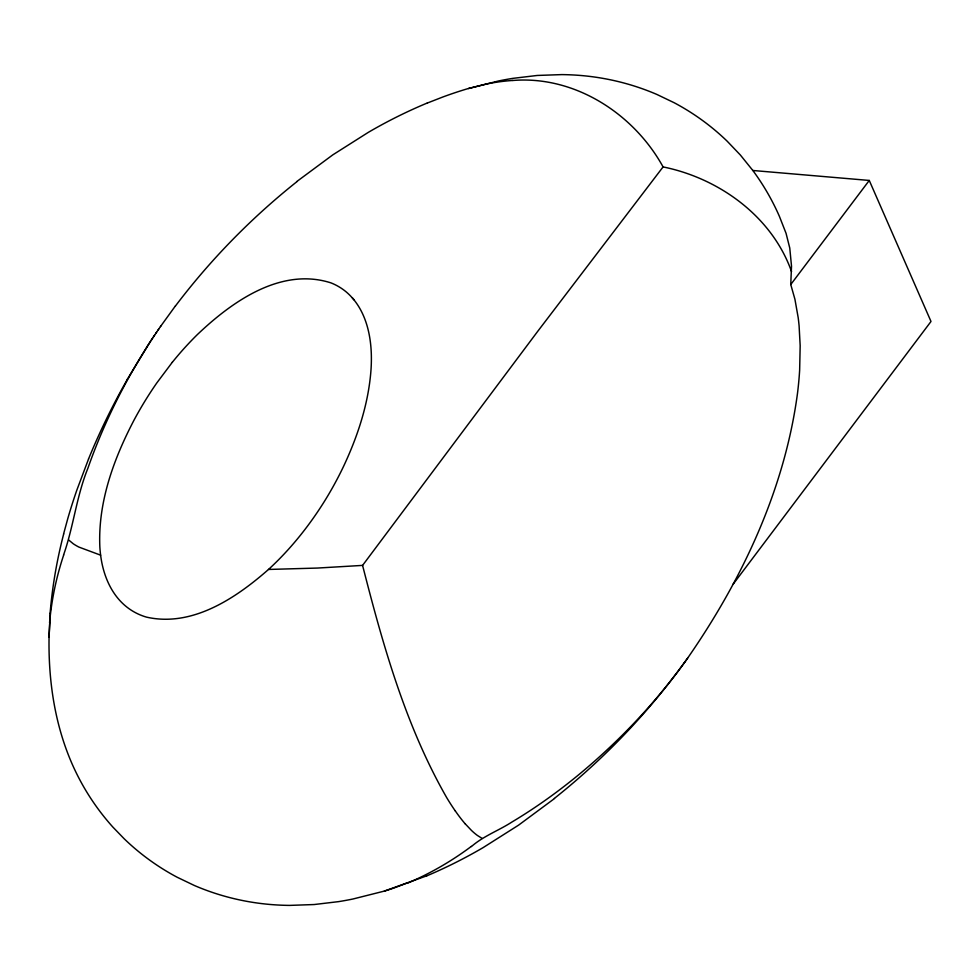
<?xml version="1.0" encoding="UTF-8"?>
<svg xmlns="http://www.w3.org/2000/svg" width="980" height="980" viewBox="0 0 980 980"><rect width="100%" height="100%" fill="white"/><g stroke="black" fill="none" stroke-linecap="round" stroke-linejoin="round"><path stroke-width="1.47" d="M687.776 657.923C742.509 579.009 784.723 489.045 797.512 393.201A384.944 368.517 -29.7 0 0 799.643 370.134L800.17 345.732L799.104 325.899A244.767 234.318 -29.7 0 0 798.186 317.655L794.915 299.219L790.762 284.531L791.509 266.18L789.77 248.063L786.058 233.326L779.418 216.396A258.659 247.621 -29.7 0 0 752.836 170.483L740.39 155.048L727.197 141.218A250.157 239.475 -29.7 0 0 674.191 102.741L657.041 94.521A249.349 238.704 -29.7 0 0 581.459 75.546A257.519 246.531 -29.7 0 0 561.797 74.603L537.224 75.46L512.76 78.376A327.43 313.453 -29.7 0 0 498.477 80.985L467.043 88.898A389.562 372.939 -29.7 0 0 442.972 96.947L427.292 103.059M49.074 636.486C48.241 679.753 54.562 723.742 71.969 763.604A257.887 246.887 -29.7 0 0 112.872 827.083L124.191 838.782A250.157 239.475 -29.7 0 0 177.196 877.259L194.346 885.479A249.349 238.704 -29.7 0 0 269.929 904.454A257.519 246.531 -29.7 0 0 289.59 905.398L314.151 904.54L338.627 901.625A327.43 313.453 -29.7 0 0 352.91 899.015L384.332 891.102A232.456 222.534 -29.7 0 0 393.727 888.076L407.631 882.833M49.061 637.086L50.213 613.321M49.086 636.13L49.76 622.815M63.59 554.913C73.525 526.664 76.501 496.358 87.833 468.416C102.667 426.018 122.672 385.483 146.62 347.496M63.602 533.929L67.865 518.298A579.486 554.754 -29.7 0 1 76.771 490.319L88.555 458.995M733.04 584.337L931 321.477L869.26 180.443L752.836 170.483M127.314 379.297L148.568 344.421M146.62 347.324L150.553 341.359M148.874 343.833L152.549 338.308M151.153 340.354L154.558 335.258M153.444 336.887L156.604 332.22M155.771 333.433L158.662 329.194M158.099 329.99L160.745 326.168M160.463 326.573L175.396 305.944M687.005 659.001L687.874 657.788M686.233 660.091L687.201 658.732M685.461 661.169L686.539 659.675M684.689 662.247L685.865 660.618M683.918 663.338L685.179 661.561M684.505 662.492C653.77 704.951 617.241 743.134 576.742 776.356C556.26 793.041 534.7 808.427 512.013 821.975C498.698 830.599 483.471 836.014 471.441 846.536M683.832 663.436L675.992 674.056M172.357 362.208L156.861 382.862A369.595 353.817 -29.7 0 0 134.04 420.102C113.619 459.13 97.767 502.569 99.862 547.244A132.214 126.567 -29.7 0 0 100.622 555.17C103.072 574.831 111.144 594.885 127.18 607.318A60.16 57.587 -29.7 0 0 146.461 617.118C192.19 627.47 235.751 598.253 268.508 569.454L317.434 568.057L362.576 565.399L537.714 331.338L663.08 166.918C719.234 178.311 771.922 216.409 791.534 271.521M790.762 284.531L869.26 180.443M268.508 569.454C290.227 549.51 308.835 526.309 324.441 501.331A353.719 338.615 -29.7 0 0 343.637 466.211C358.006 435.61 368.75 402.805 371.065 368.909A174.134 166.698 -29.7 0 0 371.383 359.317C371.506 334.964 365.552 308.357 346.234 291.93A58.898 56.387 -29.7 0 0 331.032 282.901C280.978 266.793 231.917 301.656 197.335 334.609A311.983 298.667 -29.7 0 0 172.382 362.22M296.891 181.459L332.796 154.865L368.247 132.398A469.702 449.649 -29.7 0 1 427.268 103.01M554.496 798.541L518.591 825.136L483.14 847.602A471.809 451.682 -29.7 0 1 426.692 875.912M426.668 875.863L384.332 891.102M468.428 88.494L486.386 84.035A189.201 181.129 -29.7 0 1 512.834 80.446M512.834 80.483C574.721 75.399 633.803 113.704 663.08 166.918M100.622 555.17L78.939 547.097A55.86 53.483 -29.7 0 1 73.255 543.765L68.796 540.09M482.087 838.378L477.358 835.426A65.011 62.242 -29.7 0 1 471.331 830.293L465.132 823.739M352.298 297.822L354.074 299.831M362.576 565.399C382.935 645.122 405.573 725.751 446.684 797.61A262.432 251.235 -29.7 0 0 455.235 810.877M50.102 613.321A484.708 464.018 -29.7 0 1 63.688 533.941M88.531 458.983A684.138 654.946 -29.7 0 1 127.376 379.334M175.457 305.981A671.141 642.488 -29.7 0 1 297.001 181.594M675.931 674.02A671.141 642.488 -29.7 0 1 554.386 798.406M471.343 846.389A293.718 281.187 -29.7 0 1 407.729 883.078M465.108 823.751A170.459 163.182 -29.7 0 1 455.259 810.852M49.564 622.802A306.36 293.29 -29.7 0 1 63.7 554.95"/></g></svg>
